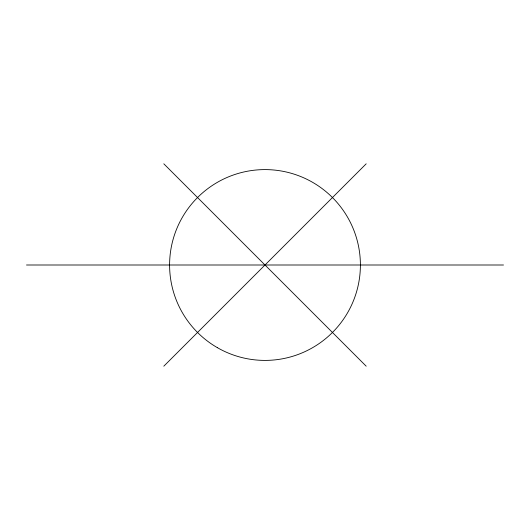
<?xml version="1.0" encoding="UTF-8"?>
<svg xmlns="http://www.w3.org/2000/svg" width="530" height="530" viewBox="0 0 530 530"><rect width="100%" height="100%" fill="white"/><g stroke="black" fill="none" stroke-linecap="round" stroke-linejoin="round"><path stroke-width="0.79" d="M163.81 366.19L366.19 163.81M26.5 265L503.5 265M163.81 163.81L366.19 366.19M217.3 347.62A95.4 95.4 0 0 0 360.4 265A95.4 95.4 0 0 0 217.3 182.38A95.4 95.4 0 0 0 217.3 347.62"/></g></svg>
